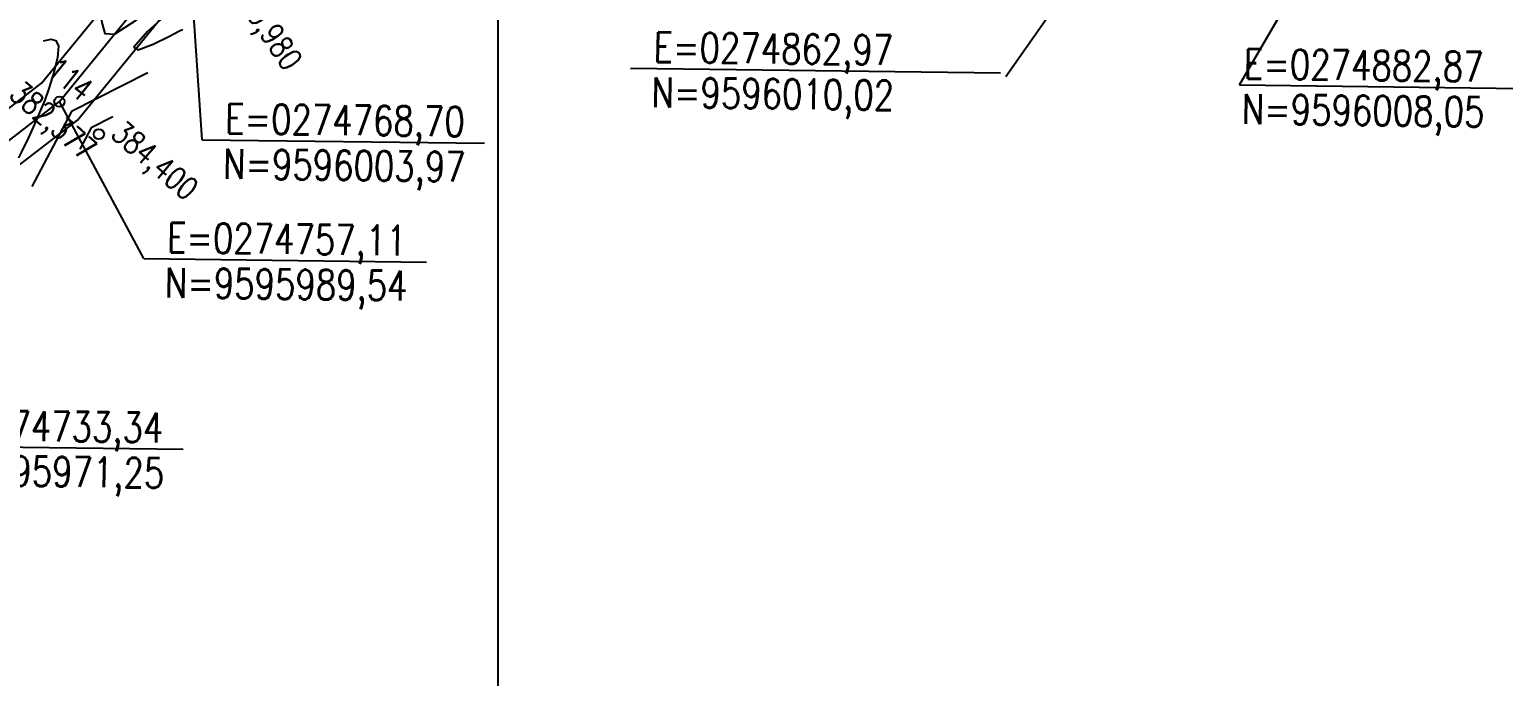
# Model space of a CAD drawing. Header units: millimetres. Extents: x 276147 to 291056, y 9594849 to 9609891.
# Drawn here: x 283039.3 to 283183.3, y 9607125.2 to 9607188.5 of the extents above; entities that cross this region are included whole.
import ezdxf
from ezdxf.enums import TextEntityAlignment as Align

# ---------------------------------------------------------------- set-up
doc = ezdxf.new("R2010")
doc.units = ezdxf.units.MM
doc.header["$LTSCALE"] = 10
doc.linetypes.add('CONTINUO', pattern=[0])
for name, color, linetype in [('Curvas simples', 9, 'Continuous'), ('LINHA02', 8, 'Continuous'), ('TEXTO-PAPEL', 7, 'Continuous'), ('TEXTO02', 3, 'Continuous'), ('Top_malha_coord', 8, 'Continuous')]:
    doc.layers.add(name, color=color, linetype=linetype)
doc.styles.add('ROMANS', font='romans.shx', dxfattribs={"width": 0.8, "height": 4})

# ---------------------------------------------------------------- blocks, each defined once
blk = doc.blocks.new('Curvas')
at = {"layer": 'Curvas simples', "linetype": 'CONTINUO'}
for points in [[(274757.86906, 9595997.202895, 383), (274759.436374, 9595997.549526, 383), (274760.40118, 9595997.555043, 383), (274761.091793, 9595997.103531, 383), (274761.311636, 9595996.092661, 383), (274761.55703, 9595995.150041, 383), (274762.497518, 9595995.085766, 383), (274764.618716, 9595996.452481, 383), (274767.670519, 9595998.773036, 383), (274771.21889, 9596001.312831, 383), (274774.829292, 9596003.458117, 383), (274778.065187, 9596005.078551, 383), (274780.48953, 9596006.164641, 383), (274781.807489, 9596006.73869, 383), (274782.293052, 9596006.950182, 383), (274782.362418, 9596006.980395, 383)], [(274777.571617, 9596003.477724, 382), (274775.369733, 9596002.488815, 382), (274773.511805, 9596001.470569, 382), (274771.080832, 9595999.84443, 382), (274768.244843, 9595997.59745, 382), (274765.729105, 9595995.331462, 382), (274764.398197, 9595993.801992, 382), (274764.810157, 9595993.531149, 382), (274766.296855, 9595994.107368, 382), (274767.883619, 9595994.885669, 382), (274768.806813, 9595995.353174, 382), (274769.146937, 9595995.525412, 382), (274769.195526, 9595995.550018, 382)], [(274755.555964, 9595994.41752, 382), (274756.330872, 9595994.573011, 382), (274756.777169, 9595994.457076, 382), (274757.029319, 9595993.910324, 382), (274756.934935, 9595992.785569, 382), (274756.583448, 9595991.320542, 382), (274756.124745, 9595989.849207, 382), (274755.6833, 9595988.634071, 382), (274755.281939, 9595987.65182, 382), (274754.918077, 9595986.807685, 382), (274754.566927, 9595985.984847, 382), (274754.114909, 9595984.978302, 382), (274753.426241, 9595983.560995, 382), (274752.434591, 9595981.628319, 382), (274751.351421, 9595979.565444, 382), (274750.45764, 9595977.879985, 382), (274749.961213, 9595976.945785, 382), (274749.778319, 9595976.601607, 382), (274749.752191, 9595976.552438, 382)], [(274765.774474, 9595991.280427, 383), (274758.31372, 9595987.502308, 383), (274754.432528, 9595980.198506, 383)], [(274762.353421, 9595987.010836, 384), (274760.221777, 9595985.931374, 384), (274759.112865, 9595983.844573, 384)]]:
    blk.add_polyline3d(points, dxfattribs=at)

msp = doc.modelspace()

# ---------------------------------------------------------------- linework, layer by layer
at = {"layer": 'LINHA02'}
for p, q in [((283148.06, 9607202.94), (283134.7, 9607183.82)), ((283157.53, 9607183.04), (283167.97, 9607200.98)), ((283056.15, 9607177.68), (283054.86, 9607196.89)), ((283098.02, 9607184.67), (283134.16, 9607184.22)), ((283157.53, 9607183.04), (283185.12, 9607182.7)), ((283050.47, 9607166.06), (283042.21, 9607181.4)), ((283056.15, 9607177.68), (283083.74, 9607177.34)), ((283050.47, 9607166.06), (283078.07, 9607165.72)), ((283026.69, 9607147.77), (283054.29, 9607147.43))]:
    msp.add_line(p, q, dxfattribs=at)
at = {"layer": 'TEXTO-PAPEL', "color": 7, "linetype": 'Continuous'}
for p, q in [((283042.21, 9607181.4), (283054.86, 9607196.89)), ((283018.44, 9607163.11), (283042.21, 9607181.4))]:
    msp.add_line(p, q, dxfattribs=at)
for centre in [(283042.21, 9607181.4), (283046.07, 9607178.22)]:
    msp.add_circle(centre, 0.5, dxfattribs=at)
at = {"layer": 'Top_malha_coord'}
msp.add_line((283085.09, 9606072.33), (283085.09, 9608906.81), dxfattribs=at)
at = {"layer": 'Top_malha_coord', "color": 6}
for p, q in [((283040.46, 9607183.21), (283053.13, 9607198.72)), ((283043.97, 9607179.6), (283056.6, 9607195.06)), ((283016.8, 9607165.01), (283040.46, 9607183.21)), ((283020.07, 9607161.21), (283043.97, 9607179.6))]:
    msp.add_line(p, q, dxfattribs=at)

# ---------------------------------------------------------------- block references
msp.add_blockref('Curvas', (8285.09, 11192.92), dxfattribs=at)

# ---------------------------------------------------------------- texts
at = {"style": 'ROMANS', "width": 0.8}
for s, p in [('E=0274862,97', (283100.31, 9607188.18)), ('E=0274882,87', (283157.99, 9607186.55)), ('N=9596010,02', (283100.1, 9607183.77)), ('E=0274768,70', (283058.44, 9607181.19)), ('N=9596008,05', (283157.78, 9607182.14)), ('N=9596003,97', (283058.23, 9607176.78)), ('E=0274757,11', (283052.76, 9607169.57)), ('N=9595989,54', (283052.55, 9607165.16)), ('E=0274733,34', (283028.99, 9607151.28)), ('N=9595971,25', (283028.78, 9607146.87))]:
    msp.add_text(s, height=2.9046, rotation=359.2617, dxfattribs=at).set_placement(p, align=Align.TOP_LEFT)
at = {"layer": 'TEXTO02', "style": 'ROMANS', "width": 0.8}
for s, rotation, p in [('380,980', 304.2385, (283060.55, 9607193.62)), ('114', 321.2769, (283042.18, 9607185.88)), ('382,377', 319.1887, (283038.61, 9607183.59)), ('384,400', 319.1887, (283048.55, 9607179.71))]:
    msp.add_text(s, height=2.207, rotation=rotation, dxfattribs=at).set_placement(p, align=Align.TOP_LEFT)

doc.saveas('drawing.dxf')
